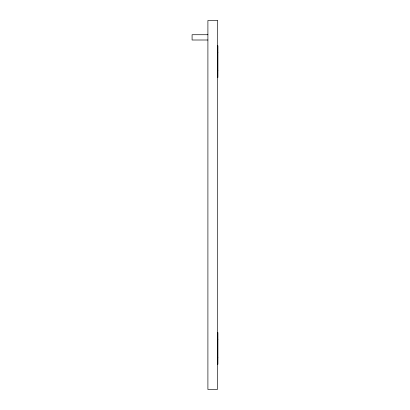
<?xml version="1.0" encoding="UTF-8"?>
<svg xmlns="http://www.w3.org/2000/svg" width="410" height="410" viewBox="0 0 410 410"><rect width="100%" height="100%" fill="white"/><g stroke="black" fill="none" stroke-linecap="round" stroke-linejoin="round"><path stroke-width="0.61" d="M207.901 34.732L192.085 34.732L192.085 40.006L207.901 40.006M217.387 45.802L217.915 45.802L217.915 77.434L217.387 77.434M217.387 52.444L217.915 52.444M217.387 70.792L217.915 70.792M217.387 332.566L217.915 332.566L217.915 364.198L217.387 364.198M217.387 339.208L217.915 339.208M217.387 357.556L217.915 357.556M217.387 20.5L207.901 20.5L207.901 389.5L217.387 389.5L217.387 20.5"/></g></svg>
